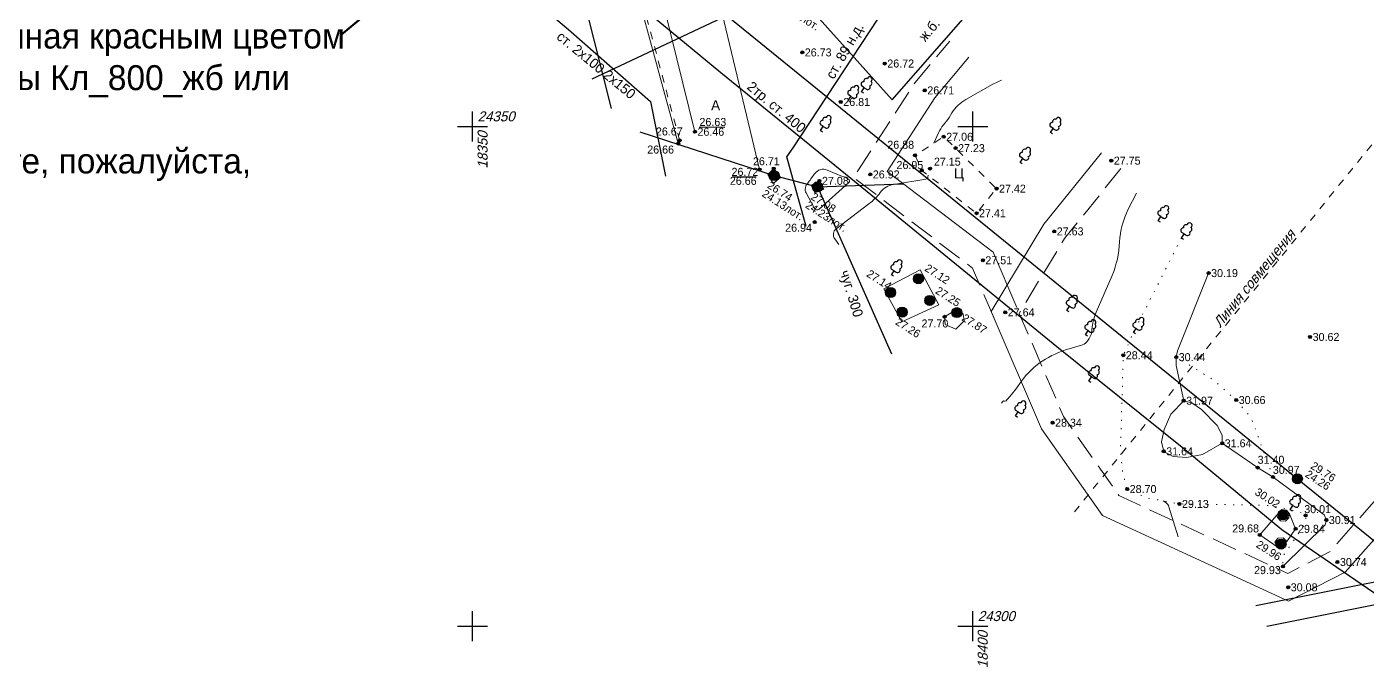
# Model space of a CAD drawing. Header units: metres. Extents: x 16881 to 20071, y 24181 to 25063.
# Drawn here: x 18305.4 to 18439.4, y 24295.9 to 24360 of the extents above; entities that cross this region are included whole.
import ezdxf
from ezdxf.enums import TextEntityAlignment as Align

# ---------------------------------------------------------------- set-up
doc = ezdxf.new("R2010")
doc.units = ezdxf.units.M
for name, pattern in [('g5_01_5x1_5', [1.5, 0.75, -0.75]), ('g5_05x2', [3.5, 2.5, -1]), ('g5_366', [0.85, 0.1, -0.75])]:
    doc.linetypes.add(name, pattern=pattern)
for name, color, linetype in [('02_Сетка', 7, 'Continuous'), ('06_Инженерно-технические сооружения', 7, 'Continuous'), ('10_Границы покрытий и угодий', 7, 'Continuous'), ('12_Рельеф', 7, 'Continuous'), ('13_Растительность', 7, 'Continuous'), ('14_Ограждения', 7, 'Continuous'), ('19_Горизонтали', 7, 'Continuous'), ('30_Канализация', 7, 'Continuous'), ('31_Водопровод', 7, 'Continuous'), ('32_Теплосеть', 7, 'Continuous'), ('33_Газопровод', 7, 'Continuous'), ('44_Крышки колодцев', 7, 'Continuous'), ('45_Номера колодцев', 7, 'Continuous'), ('61_Отметки высоты поверхности', 7, 'Continuous'), ('rastr', 7, 'Continuous'), ('Сетка', 7, 'Continuous')]:
    doc.layers.add(name, color=color, linetype=linetype)
doc.styles.add('LIKE11', font='bm431.shx')
doc.styles.add('LIKE17', font='d431.shx')
doc.styles.add('LIKE32', font='peteri.shx')
doc.styles.add('Line_GUGK', font='')
doc.styles.get('Line_GUGK').set_extended_font_data('Bm431', italic=True)
doc.linetypes.add('g5_084b', pattern='A,0.001,[18,GUGK_2005.shx,S=5,R=180,X=0,Y=0],0.5,[18,GUGK_2005.shx,S=15,R=180,X=0,Y=0],0.5', length=1.001)
doc.linetypes.add('g5_121_t', pattern='A,4,-0.4,["Т",Line_GUGK,S=1,R=0,X=0,Y=-0.5],-1.2,12', length=17.6)
doc.linetypes.add('g5_122_g', pattern='A,1,-1,1.5,-0.4,["Г",Line_GUGK,S=1,R=0,X=0,Y=-0.5],-1.5,1.5,-1,4,-1,4,-1,3', length=20.9)
doc.linetypes.add('g5_122_k', pattern='A,1,-1,1.5,-0.4,["К",Line_GUGK,S=1,R=0,X=0,Y=-0.5],-1.5,1.5,-1,4,-1,4,-1,3', length=20.9)
doc.linetypes.add('g5_122_kl', pattern='A,1,-1,1.5,-0.4,["Кл",Line_GUGK,S=1,R=0,X=0,Y=-0.5],-2.4,1.5,-1,4,-1,4,-1,3', length=21.8)
doc.linetypes.add('g5_122_t', pattern='A,1,-1,1.5,-0.4,["Т",Line_GUGK,S=1,R=0,X=0,Y=-0.5],-1.5,1.5,-1,4,-1,4,-1,3', length=20.9)
doc.linetypes.add('g5_122_v', pattern='A,1,-1,1.5,-0.4,["В",Line_GUGK,S=1,R=0,X=0,Y=-0.5],-1.5,1.5,-1,4,-1,4,-1,3', length=20.9)
doc.linetypes.add('g5_476_2c', pattern='A,2.75,-0.25,[32,GUGK_2005.shx,S=1,R=0,X=0,Y=0],-0.25,2.75', length=6)

# ---------------------------------------------------------------- blocks, each defined once
blk = doc.blocks.new('g5_117kb')
h = blk.add_hatch(color=255)
h.paths.add_polyline_path([(0.04, 0.04), (0.46, 0.04, 0.367426), (0.04, 0.46)])
h.paths.add_polyline_path([(-0.04, 0.46, 0.367426), (-0.46, 0.04), (-0.04, 0.04)])
h.paths.add_polyline_path([(-0.04, -0.04), (-0.46, -0.04, 0.367426), (-0.04, -0.46)])
h.paths.add_polyline_path([(0.04, -0.46, 0.367426), (0.46, -0.04), (0.04, -0.04)])
at = {"color": 0}
for points in [[(-0.5, 0), (0.5, 0)], [(0, 0.5), (0, -0.5)]]:
    blk.add_lwpolyline(points, dxfattribs=at)
blk.add_circle((0, 0), 0.5, dxfattribs=at)
blk = doc.blocks.new('g5_388_1')
at = {"color": 0}
blk.add_lwpolyline([(0, 0.5), (0.26, 0.5, 0.798042), (0.36, 0.97, 0.636328), (0.23, 1.41, 0.533064), (0, 1.75, 0.533064), (-0.23, 1.41, 0.636328), (-0.36, 0.97, 0.798042), (-0.26, 0.5)], format="xyb", dxfattribs=at)
for points in [[(0, 0.5), (-0.26, 0.5)], [(0.25, 0), (0, 0), (0, 0.5)]]:
    blk.add_lwpolyline(points, dxfattribs=at)
blk = doc.blocks.new('g5_117t')
h = blk.add_hatch(color=255)
h.paths.add_polyline_path([(-0.04, -0.04), (-0.46, -0.04, 0.367426), (-0.04, -0.46)])
h.paths.add_polyline_path([(0.04, -0.46, 0.367426), (0.46, -0.04), (0.04, -0.04)])
h.paths.add_polyline_path([(0.46, 0.04, 0.921954), (-0.46, 0.04)])
at = {"color": 0}
for points in [[(-0.5, 0), (0.5, 0)], [(0, -0.5), (0, 0)]]:
    blk.add_lwpolyline(points, dxfattribs=at)
blk.add_circle((0, 0), 0.5, dxfattribs=at)
blk = doc.blocks.new('g5_117')
h = blk.add_hatch(color=255)
h.paths.add_polyline_path([(-0.3, 0.35), (0.35, -0.3, 0.177899), (0.46, 0, 0.639215)])
h.paths.add_polyline_path([(-0.35, 0.3, 0.177899), (-0.46, 0, 0.639215), (0.3, -0.35)])
at = {"color": 0}
blk.add_lwpolyline([(0.35, -0.35), (-0.35, 0.35)], dxfattribs=at)
blk.add_circle((0, 0), 0.5, dxfattribs=at)
blk = doc.blocks.new('g5_012')
at = {"color": 92}
for points in [[(0, -1.5), (0, 1.5)], [(-1.5, 0), (1.5, 0)]]:
    blk.add_lwpolyline(points, dxfattribs=at)
blk = doc.blocks.new('g5_330')
blk.add_hatch(color=0).paths.add_polyline_path([(0.15, 0, 1), (-0.15, 0, 1)])
at = {"color": 0}
blk.add_circle((0, 0), 0.15, dxfattribs=at)
blk = doc.blocks.new('g5_117kl')
h = blk.add_hatch(color=255)
h.paths.add_polyline_path([(0.42, 0.2, 0.633652), (-0.42, 0.2)])
h.paths.add_polyline_path([(-0.45, 0.12, 0.067116), (-0.46, 0, 0.067116), (-0.45, -0.12), (0.45, -0.12, 0.067116), (0.46, 0, 0.067116), (0.45, 0.12)])
h.paths.add_polyline_path([(-0.42, -0.2, 0.633652), (0.42, -0.2)])
at = {"color": 0}
for p, q in [((-0.47, 0.16), (0.47, 0.16)), ((-0.47, -0.16), (0.47, -0.16))]:
    blk.add_line(p, q, dxfattribs=at)
blk.add_circle((0, 0), 0.5, dxfattribs=at)

msp = doc.modelspace()

# ---------------------------------------------------------------- linework, layer by layer
at = {"color": 1, "linetype": 'ByBlock', "lineweight": 80}
msp.add_line((18336.87, 24359.15), (18351.77, 24371.63), dxfattribs=at)
at = {"layer": '06_Инженерно-технические сооружения', "color": 7, "linetype": 'Continuous', "lineweight": 20, "flags": 128}
for points in [[(18380.79, 24344.88), (18380.11, 24345.78), (18379.53, 24345.2), (18380.06, 24344.29), (18380.79, 24344.88)], [(18383.86, 24344.1), (18384.68, 24344.55), (18385.12, 24343.73), (18384.23, 24343.35), (18383.86, 24344.1)], [(18391.1, 24333.76), (18394.74, 24335.63), (18396.6, 24332.15), (18392.9, 24330.43), (18391.1, 24333.76)], [(18397.26, 24330.16), (18397.19, 24330.95), (18398.45, 24331.7), (18399.06, 24331.2), (18399.16, 24330.55), (18398.32, 24329.71), (18397.26, 24330.16)], [(18430.38, 24311.06), (18428.7, 24309.12), (18430.55, 24307.86), (18431.4, 24308.45), (18432.27, 24309.73), (18431.66, 24311.22), (18431.38, 24311.61), (18430.9, 24311.66), (18430.38, 24311.06)], [(18430.78, 24310.52), (18431.26, 24310.49), (18431.6, 24310.83), (18431.66, 24311.22), (18431.38, 24311.61), (18430.9, 24311.66), (18430.38, 24311.06), (18430.47, 24310.86), (18430.78, 24310.52)], [(18430.55, 24307.86), (18430.19, 24308.41), (18430.51, 24308.8), (18431.02, 24308.83), (18431.4, 24308.45), (18430.55, 24307.86)]]:
    msp.add_lwpolyline(points, dxfattribs=at)
at = {"layer": '10_Границы покрытий и угодий', "color": 7, "linetype": 'Continuous', "lineweight": 20, "flags": 128}
for points in [[(18378.69, 24345.67), (18374.96, 24361.29), (18372.76, 24369.8), (18372.69, 24371.21), (18373.26, 24372.45), (18374.14, 24372.8), (18382.82, 24365.58)], [(18359.19, 24361.65), (18362.58, 24365.71), (18363.64, 24366.92), (18364.65, 24367.24), (18365.97, 24367.1), (18366.97, 24366.74), (18367.7, 24366), (18368.62, 24364.11), (18372.23, 24349.46)], [(18404.4, 24331.88), (18402.03, 24337.4), (18391.43, 24345.48), (18396.21, 24352.85), (18399.62, 24356.91)], [(18412.88, 24347.36), (18407.12, 24340.21), (18401.85, 24331.48), (18406.88, 24319.74), (18412.96, 24311.06), (18431.57, 24302.49), (18437.24, 24305.41), (18442.15, 24310.97), (18445, 24315.56), (18446.52, 24319.33)]]:
    msp.add_lwpolyline(points, dxfattribs=at)
at = {"layer": '10_Границы покрытий и угодий', "color": 7, "linetype": 'g5_01_5x1_5', "lineweight": 20, "flags": 128}
for points in [[(18370.7, 24348.59), (18366.61, 24363.85), (18366.06, 24364.64), (18364.88, 24365.19), (18363.31, 24365.33), (18359.74, 24361.27)], [(18394.23, 24347.1), (18394.91, 24345.6), (18400.38, 24341.31), (18402.38, 24343.77), (18398.28, 24347.82), (18397.1, 24348.96), (18394.23, 24347.1)]]:
    msp.add_lwpolyline(points, dxfattribs=at)
at = {"layer": '10_Границы покрытий и угодий', "color": 7, "linetype": 'g5_05x2', "lineweight": 20, "flags": 128}
for points in [[(18402.1, 24330.89), (18399.99, 24335.81), (18388.08, 24344.89), (18394.2, 24354.34), (18397.7, 24358.52)], [(18414.82, 24345.79), (18409.17, 24338.77), (18404.65, 24331.29), (18409.08, 24320.96), (18414.62, 24313.05), (18431.51, 24305.27), (18435.68, 24307.42), (18440.14, 24312.47), (18442.76, 24316.7), (18444.21, 24320.26)]]:
    msp.add_lwpolyline(points, dxfattribs=at)
at = {"layer": '10_Границы покрытий и угодий', "color": 7, "linetype": 'g5_366', "lineweight": 20, "flags": 128}
for points in [[(18420.86, 24338.83), (18416.06, 24329.36), (18415.05, 24327.1), (18415, 24325.4), (18414.77, 24317.54), (18415, 24315.29), (18415.44, 24313.71), (18417.37, 24312.83), (18420.67, 24312.22), (18422.62, 24312.19), (18429.36, 24312.09), (18430.84, 24311.85), (18431.74, 24311.64), (18432.99, 24311.29), (18433.27, 24311.07), (18433.31, 24310.54), (18433.08, 24310.01), (18431.15, 24307.21), (18431.01, 24306.62), (18431.01, 24305.97)], [(18430.02, 24314.9), (18427.84, 24320.82), (18426.34, 24322.62), (18424.11, 24324.6), (18420.34, 24326.91)]]:
    msp.add_lwpolyline(points, dxfattribs=at)
at = {"layer": '12_Рельеф', "color": 7, "linetype": 'g5_084b', "lineweight": 20, "flags": 128}
for points in [[(18423.58, 24335.32), (18420.47, 24327.54), (18420.34, 24326.91), (18420.35, 24326.07), (18421.09, 24322.55), (18419.8, 24321.2), (18419.13, 24319.68), (18418.88, 24318.43), (18419.09, 24317.48), (18420.04, 24316.96), (18421.37, 24316.87), (18422.97, 24317.16), (18424.94, 24318.29), (18428.48, 24315.86), (18430.02, 24314.9), (18435.12, 24311.12), (18435.35, 24310.61), (18435.24, 24310.13), (18431.01, 24305.97)], [(18424.94, 24318.29), (18424.95, 24319.11), (18424.42, 24320.08), (18422.87, 24321.68), (18421.89, 24322.33), (18421.09, 24322.55)]]:
    msp.add_lwpolyline(points, dxfattribs=at)
at = {"layer": '14_Ограждения', "color": 7, "linetype": 'g5_476_2c', "lineweight": 20, "flags": 128}
msp.add_lwpolyline([(18359.74, 24361.27), (18363.32, 24365.2), (18366.37, 24363.77), (18370.56, 24348.28)], dxfattribs=at)
at = {"layer": '19_Горизонтали', "color": 32, "linetype": 'Continuous', "lineweight": 20, "flags": 128}
for points, elevation in [([(18396.11, 24348.32), (18396.58, 24349.35, -0.06876), (18397.07, 24350.14), (18397.07, 24350.14, 0.033561), (18397.63, 24350.9), (18397.91, 24351.35, -0.123405), (18399.32, 24352.69), (18402.02, 24354.22, -0.036489), (18402.59, 24354.49), (18402.89, 24354.61)], 27), ([(18386.61, 24338.19), (18386.2, 24338.76, -0.405823), (18386.35, 24339.75), (18389.62, 24342.24, 0.068022), (18390.76, 24343.39), (18390.76, 24343.39, -0.191136), (18392.07, 24344.18), (18395.31, 24344.72, 0.33065), (18395.52, 24344.93), (18395.54, 24345.11)], 27), ([(18416.38, 24343.33), (18415.55, 24341.71, 0.108961), (18414.68, 24338.43), (18414.68, 24338.43, -0.091552), (18413.93, 24335.09), (18412.35, 24331.41, 0.068676), (18411.94, 24329.93), (18411.86, 24329.31, -0.076036), (18411.78, 24329.03), (18411.78, 24329.03, -0.027701), (18411.64, 24328.77), (18411.52, 24328.58, -0.186349), (18410.97, 24328.15), (18409.63, 24327.75, 0.075282), (18406.95, 24326.49), (18406.89, 24326.46, 0.090112), (18404.87, 24324.5), (18404.31, 24323.72, -0.021704), (18403.72, 24322.98), (18403.49, 24322.7, -0.04092), (18403.33, 24322.55), (18403.33, 24322.54, -0.286524), (18403.17, 24322.52), (18403.17, 24322.52, 0.33361), (18403.02, 24322.48), (18402.86, 24322.3)], 28), ([(18420.55, 24308.94), (18419.62, 24311.92, 0.171721), (18419.29, 24312.36), (18419.05, 24312.52)], 29)]:
    msp.add_lwpolyline(points, format="xyb", dxfattribs=dict(at, elevation=elevation))
at = {"layer": '19_Горизонтали', "color": 32, "linetype": 'Continuous', "lineweight": 20, "elevation": 27, "flags": 128}
msp.add_lwpolyline([(18383.49, 24344.26, -0.090931), (18383.39, 24344.16), (18383.39, 24344.16, 0.184593), (18383.32, 24344.06), (18383.27, 24343.85, 0.182593), (18383.34, 24343.34), (18384.14, 24341.85, 0.207871), (18384.38, 24341.66), (18384.38, 24341.66, 0.252696), (18384.66, 24341.73), (18387.61, 24344.37, 0.52435), (18387.56, 24344.73), (18387.56, 24344.73, 0.021343), (18386.99, 24345), (18385.46, 24345.63, 0.344789), (18384.22, 24345.29), (18383.89, 24344.84, 0.009569), (18383.59, 24344.42)], format="xyb", close=True, dxfattribs=at)
at = {"layer": '30_Канализация', "color": 42, "linetype": 'g5_122_kl', "lineweight": 30, "flags": 128}
for points in [[(17981.18, 24764.18), (17973.76, 24619.69), (18068.15, 24564.87), (18224.59, 24482.33), (18357.92, 24375.33), (18432.45, 24314.74), (18453.24, 24297.97), (18504.49, 24313.98), (18591.36, 24418.31), (18643.88, 24411.2), (18665.87, 24407.08), (18685.74, 24402.11)], [(18357.92, 24375.33), (18363.86, 24351.78)]]:
    msp.add_lwpolyline(points, dxfattribs=at)
at = {"layer": '30_Канализация', "color": 12, "linetype": 'g5_122_k', "lineweight": 30, "flags": 128}
for points in [[(18361.97, 24354.76), (18381.72, 24364.08), (18391.96, 24352.65), (18399.76, 24361.55)], [(18366.72, 24349.44), (18380.15, 24345.07), (18384.49, 24343.94), (18393.05, 24344.26)], [(18384.49, 24343.94), (18391.89, 24327.23)]]:
    msp.add_lwpolyline(points, dxfattribs=at)
at = {"layer": '31_Водопровод', "color": 94, "linetype": 'g5_122_v', "lineweight": 30, "flags": 128}
for points in [[(18428.29, 24302.06), (18495.57, 24315.46), (18501.61, 24317), (18513.26, 24328.99), (18520.22, 24338.28), (18551.01, 24375.44), (18567.96, 24396.12), (18571.6, 24400.43), (18560.18, 24409.53)], [(18429.39, 24299.99), (18503.47, 24314.8), (18515.28, 24327.09), (18528.58, 24315.16)]]:
    msp.add_lwpolyline(points, dxfattribs=at)
at = {"layer": '32_Теплосеть', "color": 5, "linetype": 'g5_121_t', "lineweight": 30, "flags": 128}
msp.add_lwpolyline([(18275.33, 24437.65), (18303.31, 24414.46), (18341.99, 24382.51), (18345.42, 24379.69), (18374.81, 24355.4), (18387.83, 24344.83), (18408.4, 24327.99), (18420.93, 24317.91), (18430.91, 24309.67), (18449.31, 24297.04), (18467.7, 24318.12)], dxfattribs=at)
at = {"layer": '32_Теплосеть', "color": 5, "linetype": 'g5_122_t', "lineweight": 30, "flags": 128}
msp.add_lwpolyline([(18273.57, 24422.25), (18278.57, 24428.04), (18310.76, 24400.96), (18333.83, 24381.48), (18359.58, 24359.68), (18367.79, 24352.49), (18369.28, 24345.02)], dxfattribs=at)
at = {"layer": '33_Газопровод', "color": 132, "linetype": 'g5_122_g', "lineweight": 30, "flags": 128}
msp.add_lwpolyline([(18383.35, 24339.99), (18381.43, 24346.94), (18382.05, 24347.84), (18392.24, 24363.39)], dxfattribs=at)
at = {"layer": '61_Отметки высоты поверхности', "flags": 128}
for points in [[(18372.65, 24349.94), (18375.23, 24349.93)], [(18375.94, 24344.94), (18378.36, 24344.95)]]:
    msp.add_lwpolyline(points, dxfattribs=at)
at = {"layer": 'rastr', "color": 5, "linetype": 'g5_01_5x1_5', "lineweight": 20, "flags": 128}
msp.add_lwpolyline([(18410.16, 24311.42), (18444.1, 24353.36)], dxfattribs=at)

# ---------------------------------------------------------------- block references
at = {"layer": '02_Сетка', "color": 92, "linetype": 'Continuous', "lineweight": 15, "ltscale": 0.5}
for p in [(18350, 24350), (18400, 24350), (18350, 24300), (18400, 24300)]:
    msp.add_blockref('g5_012', p, dxfattribs=at)
at = {"layer": '13_Растительность', "color": 92, "linetype": 'Continuous', "lineweight": 20, "rotation": 327.2608096277772}
for p in [(18388.89, 24353.45, 26.8), (18387.56, 24352.58, 26.82), (18384.78, 24349.57, 26.79), (18407.76, 24349.38, 27.43), (18404.73, 24346.38, 27.42), (18418.55, 24340.55, 28.21), (18420.86, 24338.83, 28.3), (18391.87, 24335.13, 27.24), (18409.4, 24331.58, 27.72), (18416.06, 24329.36, 28.43), (18411.26, 24329.14, 27.94), (18411.61, 24324.52, 28.25), (18404.26, 24321.02, 28.1), (18431.74, 24311.64, 29.84)]:
    msp.add_blockref('g5_388_1', p, dxfattribs=at)
at = {"layer": '44_Крышки колодцев', "color": 7, "linetype": 'Continuous', "lineweight": 20}
for name, p, rotation in [('g5_117kb', (18380.15, 24345.07, 26.74), 327.2608096277772), ('g5_117kb', (18384.49, 24343.94, 27.08), 327.2608096277772), ('g5_117t', (18394.57, 24334.75, 27.12), 327.2608096277772), ('g5_117t', (18391.78, 24333.38, 27.14), 327.2608096277772), ('g5_117t', (18395.7, 24332.58, 27.25), 327.2608096277772), ('g5_117t', (18392.94, 24331.41, 27.26), 327.2608096277772), ('g5_117', (18398.41, 24331.36, 27.87), 327.2608096277772), ('g5_117kl', (18432.45, 24314.74, 29.76), 326.3099380122847), ('g5_117t', (18431.02, 24311.13, 30.02), 327.2608096277772), ('g5_117t', (18430.82, 24308.2, 29.96), 327.2608096277772)]:
    msp.add_blockref(name, p, dxfattribs=dict(at, rotation=rotation))
at = {"layer": '61_Отметки высоты поверхности', "color": 7, "linetype": 'Continuous', "lineweight": 20}
for p in [(18382.96, 24357.4, 26.73), (18391.21, 24356.29, 26.72), (18386.81, 24352.44, 26.81), (18395.21, 24353.6, 26.71), (18370.7, 24348.59, 26.67), (18372.23, 24349.46, 26.46), (18397.1, 24348.96, 27.06), (18370.56, 24348.28, 26.66), (18394.23, 24347.1, 26.88), (18398.28, 24347.82, 27.23), (18378.69, 24345.67, 26.66), (18380.11, 24345.78, 26.71), (18395.73, 24345.78, 27.15), (18413.85, 24346.57, 27.75), (18384.68, 24344.55, 27.08), (18389.76, 24345.19, 26.92), (18394.91, 24345.6, 26.95), (18402.38, 24343.77, 27.41), (18384.21, 24340.42, 26.94), (18400.38, 24341.31, 27.41), (18408.15, 24339.49, 27.63), (18401.01, 24336.6, 27.51), (18423.58, 24335.32, 30.19), (18397.19, 24330.95, 27.7), (18403.25, 24331.39, 27.64), (18433.73, 24328.93, 30.62), (18415.05, 24327.1, 28.43), (18420.34, 24326.91, 30.44), (18421.09, 24322.55, 31.97), (18426.34, 24322.62, 30.66), (18407.98, 24320.35, 28.34), (18424.94, 24318.29, 31.64), (18419.09, 24317.48, 31.64), (18428.48, 24315.86, 31.4), (18430.02, 24314.9, 30.97), (18415.44, 24313.71, 28.7), (18420.67, 24312.22, 29.13), (18433.27, 24311.07, 30.01), (18432.27, 24309.73, 29.84), (18435.35, 24310.61, 30.91), (18428.7, 24309.12, 29.68), (18431.01, 24305.97, 29.93), (18436.46, 24306.41, 30.74), (18431.54, 24303.88, 30.08)]:
    msp.add_blockref('g5_330', p, dxfattribs=at)

# ---------------------------------------------------------------- texts
at = {"color": 1, "linetype": 'ByBlock', "lineweight": 20, "insert": (18254.58, 24360.29), "char_height": 2.5, "attachment_point": 1}
msp.add_mtext_dynamic_manual_height_columns('Вопрос: отметка лотка, выделенная красным цветом в окружности - это отметка трубы Кл_800_жб или Кл_200_кер?\\PЕсли она Кл_200_кер, то укажите, пожалуйста, отметку КЛ_800_жб.', width=83.4875, gutter_width=12.5, heights=[0], dxfattribs=at)
at = {"layer": '10_Границы покрытий и угодий', "color": 7, "linetype": 'Continuous', "lineweight": 15, "style": 'LIKE11'}
for s, p in [('А', (18373.85, 24351.62)), ('Ц', (18398.13, 24344.79))]:
    msp.add_text(s, height=1, dxfattribs=at).set_placement(p)
at = {"layer": '30_Канализация', "color": 12, "linetype": 'Continuous', "lineweight": 15, "style": 'LIKE32'}
for s, rotation, p in [('ж.б. 500', 49.7583, (18395.25, 24358.41)), ('чуг. 300', 287.155, (18386.7, 24335.43))]:
    msp.add_text(s, height=1, rotation=rotation, dxfattribs=at).set_placement(p)
at = {"layer": '32_Теплосеть', "color": 5, "linetype": 'Continuous', "lineweight": 15, "style": 'LIKE32'}
for s, rotation, p in [('ст. 2х100 2х150', 320.5048, (18358.31, 24358.82)), ('2тр. ст. 400', 320.1881, (18377.34, 24353.82))]:
    msp.add_text(s, height=1, rotation=rotation, dxfattribs=at).set_placement(p)
at = {"layer": '33_Газопровод', "color": 132, "linetype": 'Continuous', "lineweight": 15, "style": 'LIKE32'}
msp.add_text('ст. 89 н.д.', height=1, rotation=60.2956, dxfattribs=at).set_placement((18386.11, 24354.64))
at = {"layer": '45_Номера колодцев', "color": 7, "linetype": 'Continuous', "lineweight": 15, "ltscale": 0.5, "style": 'LIKE17'}
for s, p in [('23.64лот.', (18380.43, 24362.07)), ('26.74', (18379.39, 24343.9)), ('24.13лот.', (18378.85, 24343.06)), ('27.08', (18383.73, 24342.76)), ('24.23лот.', (18383.19, 24341.92)), ('27.14', (18389.31, 24335.04)), ('27.12', (18395.12, 24335.61)), ('27.25', (18396.19, 24333.35)), ('27.87', (18398.83, 24330.63)), ('27.26', (18392.19, 24330.24)), ('29.76', (18433.7, 24315.83)), ('24.26', (18433.16, 24314.99)), ('30.02', (18428.12, 24313.21)), ('29.96', (18428.26, 24307.95))]:
    msp.add_text(s, height=0.8, rotation=327.2608, dxfattribs=at).set_placement(p)
at = {"layer": '61_Отметки высоты поверхности', "color": 7, "linetype": 'Continuous', "lineweight": 15, "ltscale": 0.5, "style": 'LIKE17'}
for s, p in [('26.73', (18383.21, 24357)), ('26.72', (18391.46, 24355.89)), ('26.71', (18395.46, 24353.2)), ('26.81', (18387.06, 24352.04)), ('26.67', (18368.33, 24349.09)), ('26.46', (18372.48, 24349.06)), ('26.63', (18372.68, 24350.04)), ('26.88', (18391.46, 24347.76)), ('27.06', (18397.35, 24348.56)), ('26.66', (18367.46, 24347.28)), ('27.23', (18398.53, 24347.42)), ('26.72', (18375.89, 24345.05)), ('26.71', (18378.03, 24346.11)), ('26.95', (18392.38, 24345.73)), ('27.15', (18396.12, 24346.07)), ('27.75', (18414.1, 24346.17)), ('26.66', (18375.72, 24344.15)), ('27.08', (18384.93, 24344.15)), ('26.92', (18390.01, 24344.79)), ('27.42', (18402.63, 24343.37)), ('27.41', (18400.63, 24340.91)), ('26.94', (18381.25, 24339.46)), ('27.63', (18408.4, 24339.09)), ('27.51', (18401.26, 24336.2)), ('30.19', (18423.83, 24334.92)), ('27.64', (18403.5, 24330.99)), ('27.70', (18394.88, 24329.88)), ('30.62', (18433.98, 24328.53)), ('28.44', (18415.3, 24326.7)), ('30.44', (18420.59, 24326.51)), ('30.66', (18426.59, 24322.22)), ('31.97', (18421.34, 24322.15)), ('28.34', (18408.23, 24319.95)), ('31.64', (18419.34, 24317.08)), ('31.64', (18425.19, 24317.89)), ('31.40', (18428.48, 24316.24)), ('30.97', (18430, 24315.23)), ('28.70', (18415.69, 24313.31)), ('29.13', (18420.92, 24311.82)), ('30.01', (18433.14, 24311.3)), ('30.91', (18435.6, 24310.21)), ('29.68', (18425.94, 24309.37)), ('29.84', (18432.52, 24309.33)), ('29.93', (18428.12, 24305.2)), ('30.74', (18436.71, 24306.01)), ('30.08', (18431.79, 24303.48))]:
    msp.add_text(s, height=0.8, dxfattribs=at).set_placement(p)
at = {"layer": 'rastr', "color": 5, "linetype": 'Continuous', "lineweight": 15, "oblique": 15}
msp.add_text('Линия совмещения', height=1, rotation=50.9952, dxfattribs=at).set_placement((18424.74, 24329.8))
at = {"layer": 'Сетка', "color": 3, "oblique": 15}
for s, p in [('24350', (18350.5, 24350.5)), ('24300', (18400.5, 24300.5))]:
    msp.add_text(s, height=1, dxfattribs=at).set_placement(p)
for s, p in [('18350', (18350.5, 24349.5)), ('18400', (18400.5, 24299.5))]:
    msp.add_text(s, height=1, rotation=90, dxfattribs=at).set_placement(p, align=Align.TOP_RIGHT)

doc.saveas('drawing.dxf')
